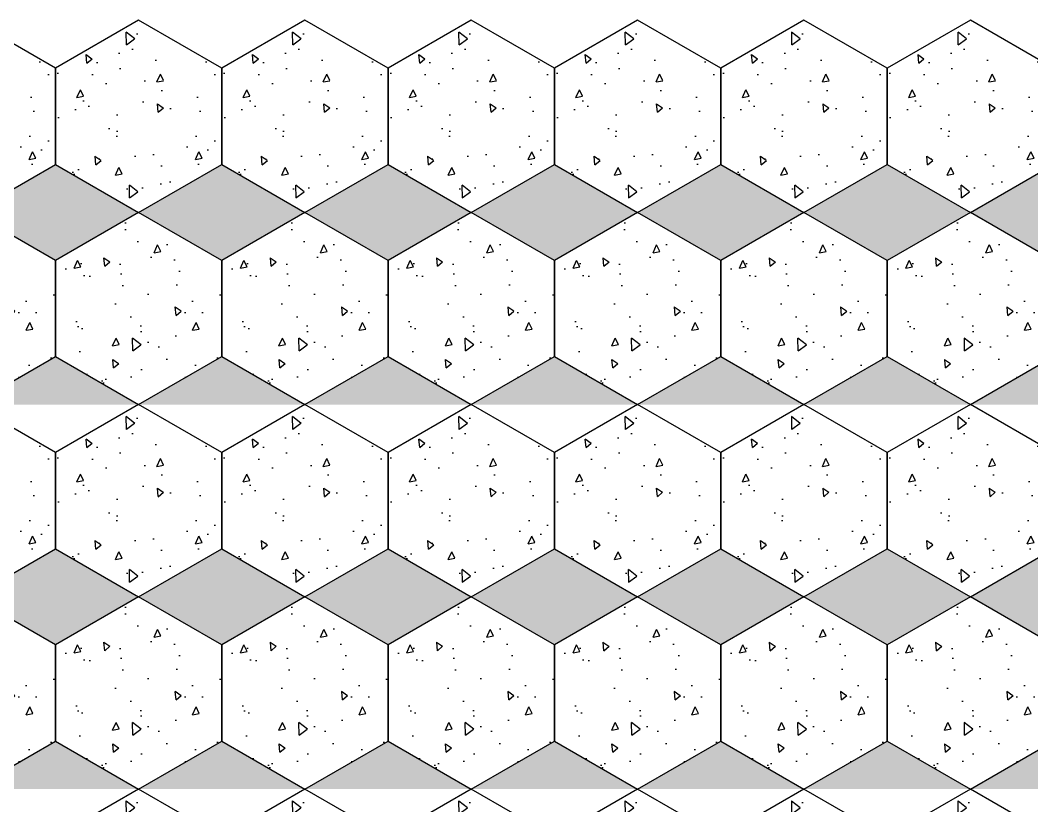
# Model space of a CAD drawing. Header units: millimetres. Extents: x 86441 to 190201, y 16532 to 98188.
# Drawn here: x 154989 to 156124, y 92223 to 93103 of the extents above; entities that cross this region are included whole.
import ezdxf

# ---------------------------------------------------------------- set-up
doc = ezdxf.new("R2010")
doc.units = ezdxf.units.MM
doc.header["$LTSCALE"] = 0.1
doc.layers.add('COLUMN', color=1, linetype='Continuous', lineweight=0)

msp = doc.modelspace()

# ---------------------------------------------------------------- hatches: boundary and pattern name
at = {"true_color": 0xa19859, "transparency": 33554687}
h = msp.add_hatch(dxfattribs=at)
h.set_pattern_fill('AR-CONC', color=55, scale=0.5, angle=45)
h.set_pattern_definition([(95, (66557.94, 73824.57), (70.047325, 58.77669), [9.525, -104.775]), (40, (66557.94, 73824.57), (-80.00923, 55.08836), [7.62, -83.82029]), (145.45144, (66563.77, 73829.47), (-9.9619, 113.86505), [8.095, -89.04512]), (91.1842, (66539.98, 73842.53), (110.70512, 80.9767), [14.2875, -157.1625]), (141.63556, (66549.2, 73849.28), (-3.5433, 171.41338), [12.14251, -133.5678]), (36.18415, (66539.98, 73842.53), (-3.5433, 171.41338), [11.42998, -125.72987]), (66, (66553.45, 73847.024), (89.75999, 17.447575), [9.525, -104.775]), (11, (66553.45, 73847.02), (-43.26996, 86.9706), [7.62, -83.82]), (116.45145, (66560.93, 73848.48), (46.49003, 104.41817), [8.095, -89.04497]), (82.5, (66557.937, 73824.574), (-28.802735, 30.986707), [0, -82.804, 0, -85.09, 0, -84.1375]), (52.5, (66557.937, 73824.574), (-11.794864, 59.0435), [0, -48.514, 0, -80.899, 0, -32.0675]), (12.5, (66537.91, 73804.548), (49.963932, 45.913098), [0, -31.75, 0, -99.06, 0, -131.445]), (2.5, (66528.93, 73795.57), (43.381952, 61.361196), [0, -41.275, 0, -65.786, 0, -93.345])])
h.paths.add_polyline_path([(154842.1, 92726), (154935.4, 92672.1), (155028.7, 92726), (155028.7, 92833.7), (154935.4, 92887.6), (154842.1, 92833.7)])
h.paths.add_polyline_path([(154935.4, 92887.6), (155028.7, 92941.4), (155028.7, 93049.1), (154935.4, 93103), (154842.1, 93049.1), (154842.1, 92941.4)])
h = msp.add_hatch(dxfattribs=at)
h.set_pattern_fill('AR-CONC', color=55, scale=0.5, angle=45)
h.set_pattern_definition([(95, (66744.505, 73824.57), (70.047325, 58.77669), [9.525, -104.775]), (40, (66744.5, 73824.57), (-80.00923, 55.08836), [7.62, -83.82029]), (145.45144, (66750.34, 73829.47), (-9.9619, 113.86505), [8.095, -89.04512]), (91.1842, (66726.54, 73842.53), (110.70512, 80.9767), [14.2875, -157.1625]), (141.63556, (66735.77, 73849.28), (-3.5433, 171.41338), [12.14251, -133.5678]), (36.18415, (66726.54, 73842.53), (-3.5433, 171.41338), [11.42998, -125.72987]), (66, (66740.014, 73847.024), (89.75999, 17.447575), [9.525, -104.775]), (11, (66740.01, 73847.02), (-43.26996, 86.9706), [7.62, -83.82]), (116.45145, (66747.494, 73848.48), (46.49003, 104.41817), [8.095, -89.04497]), (82.5, (66744.505, 73824.574), (-28.802735, 30.986707), [0, -82.804, 0, -85.09, 0, -84.1375]), (52.5, (66744.505, 73824.574), (-11.794864, 59.0435), [0, -48.514, 0, -80.899, 0, -32.0675]), (12.5, (66724.48, 73804.548), (49.963932, 45.913098), [0, -31.75, 0, -99.06, 0, -131.445]), (2.5, (66715.5, 73795.57), (43.381952, 61.361196), [0, -41.275, 0, -65.786, 0, -93.345])])
h.paths.add_polyline_path([(155028.7, 92726), (155122, 92672.1), (155215.2, 92726), (155215.2, 92833.7), (155122, 92887.6), (155028.7, 92833.7)])
h.paths.add_polyline_path([(155028.7, 92941.4), (155122, 92887.6), (155215.2, 92941.4), (155215.2, 93049.1), (155122, 93103), (155028.7, 93049.1)])
h = msp.add_hatch(dxfattribs=at)
h.set_pattern_fill('AR-CONC', color=55, scale=0.5, angle=45)
h.set_pattern_definition([(95, (66931.07, 73824.57), (70.047325, 58.77669), [9.525, -104.775]), (40, (66931.07, 73824.57), (-80.00923, 55.08836), [7.62, -83.82029]), (145.45144, (66936.91, 73829.47), (-9.9619, 113.86505), [8.095, -89.04512]), (91.1842, (66913.11, 73842.53), (110.70512, 80.9767), [14.2875, -157.1625]), (141.63556, (66922.34, 73849.28), (-3.5433, 171.41338), [12.14251, -133.5678]), (36.18415, (66913.11, 73842.53), (-3.5433, 171.41338), [11.42998, -125.72987]), (66, (66926.58, 73847.024), (89.75999, 17.447575), [9.525, -104.775]), (11, (66926.58, 73847.02), (-43.26996, 86.9706), [7.62, -83.82]), (116.45145, (66934.06, 73848.48), (46.49003, 104.41817), [8.095, -89.04497]), (82.5, (66931.072, 73824.574), (-28.802735, 30.986707), [0, -82.804, 0, -85.09, 0, -84.1375]), (52.5, (66931.07, 73824.574), (-11.794864, 59.0435), [0, -48.514, 0, -80.899, 0, -32.0675]), (12.5, (66911.046, 73804.548), (49.963932, 45.913098), [0, -31.75, 0, -99.06, 0, -131.445]), (2.5, (66902.066, 73795.57), (43.381952, 61.361196), [0, -41.275, 0, -65.786, 0, -93.345])])
h.paths.add_polyline_path([(155215.2, 92726), (155308.5, 92672.1), (155401.8, 92726), (155401.8, 92833.7), (155308.5, 92887.6), (155215.2, 92833.7)])
h.paths.add_polyline_path([(155308.5, 92887.6), (155401.8, 92941.4), (155401.8, 93049.1), (155308.5, 93103), (155215.2, 93049.1), (155215.2, 92941.4)])
h = msp.add_hatch(dxfattribs=at)
h.set_pattern_fill('AR-CONC', color=55, scale=0.5, angle=45)
h.set_pattern_definition([(95, (67117.64, 73824.57), (70.047325, 58.77669), [9.525, -104.775]), (40, (67117.64, 73824.57), (-80.00923, 55.08836), [7.62, -83.82029]), (145.45144, (67123.48, 73829.47), (-9.9619, 113.86505), [8.095, -89.04512]), (91.1842, (67099.68, 73842.53), (110.70512, 80.9767), [14.2875, -157.1625]), (141.63556, (67108.9, 73849.28), (-3.5433, 171.41338), [12.14251, -133.5678]), (36.18415, (67099.68, 73842.53), (-3.5433, 171.41338), [11.42998, -125.72987]), (66, (67113.15, 73847.024), (89.75999, 17.447575), [9.525, -104.775]), (11, (67113.15, 73847.02), (-43.26996, 86.9706), [7.62, -83.82]), (116.45145, (67120.63, 73848.48), (46.49003, 104.41817), [8.095, -89.04497]), (82.5, (67117.64, 73824.574), (-28.802735, 30.986707), [0, -82.804, 0, -85.09, 0, -84.1375]), (52.5, (67117.64, 73824.574), (-11.794864, 59.0435), [0, -48.514, 0, -80.899, 0, -32.0675]), (12.5, (67097.614, 73804.548), (49.963932, 45.913098), [0, -31.75, 0, -99.06, 0, -131.445]), (2.5, (67088.633, 73795.57), (43.381952, 61.361196), [0, -41.275, 0, -65.786, 0, -93.345])])
h.paths.add_polyline_path([(155401.8, 92726), (155495.1, 92672.1), (155588.4, 92726), (155588.4, 92833.7), (155495.1, 92887.6), (155401.8, 92833.7)])
h.paths.add_polyline_path([(155401.8, 92941.4), (155495.1, 92887.6), (155588.4, 92941.4), (155588.4, 93049.1), (155495.1, 93103), (155401.8, 93049.1)])
h = msp.add_hatch(dxfattribs=at)
h.set_pattern_fill('AR-CONC', color=55, scale=0.5, angle=45)
h.set_pattern_definition([(95, (67304.21, 73824.57), (70.047325, 58.77669), [9.525, -104.775]), (40, (67304.21, 73824.57), (-80.00923, 55.08836), [7.62, -83.82029]), (145.45144, (67310.044, 73829.47), (-9.9619, 113.86505), [8.095, -89.04512]), (91.1842, (67286.25, 73842.53), (110.70512, 80.9767), [14.2875, -157.1625]), (141.63556, (67295.47, 73849.28), (-3.5433, 171.41338), [12.14251, -133.5678]), (36.18415, (67286.25, 73842.53), (-3.5433, 171.41338), [11.42998, -125.72987]), (66, (67299.72, 73847.024), (89.75999, 17.447575), [9.525, -104.775]), (11, (67299.72, 73847.02), (-43.26996, 86.9706), [7.62, -83.82]), (116.45145, (67307.2, 73848.48), (46.49003, 104.41817), [8.095, -89.04497]), (82.5, (67304.207, 73824.574), (-28.802735, 30.986707), [0, -82.804, 0, -85.09, 0, -84.1375]), (52.5, (67304.207, 73824.574), (-11.794864, 59.0435), [0, -48.514, 0, -80.899, 0, -32.0675]), (12.5, (67284.18, 73804.548), (49.963932, 45.913098), [0, -31.75, 0, -99.06, 0, -131.445]), (2.5, (67275.2, 73795.57), (43.381952, 61.361196), [0, -41.275, 0, -65.786, 0, -93.345])])
h.paths.add_polyline_path([(155588.4, 92726), (155681.7, 92672.1), (155774.9, 92726), (155774.9, 92833.7), (155681.7, 92887.6), (155588.4, 92833.7)])
h.paths.add_polyline_path([(155681.7, 92887.6), (155774.9, 92941.4), (155774.9, 93049.1), (155681.7, 93103), (155588.4, 93049.1), (155588.4, 92941.4)])
h = msp.add_hatch(dxfattribs=at)
h.set_pattern_fill('AR-CONC', color=55, scale=0.5, angle=45)
h.set_pattern_definition([(95, (67490.775, 73824.57), (70.047325, 58.77669), [9.525, -104.775]), (40, (67490.775, 73824.57), (-80.00923, 55.08836), [7.62, -83.82029]), (145.45144, (67496.61, 73829.47), (-9.9619, 113.86505), [8.095, -89.04512]), (91.1842, (67472.81, 73842.53), (110.70512, 80.9767), [14.2875, -157.1625]), (141.63556, (67482.04, 73849.28), (-3.5433, 171.41338), [12.14251, -133.5678]), (36.18415, (67472.81, 73842.53), (-3.5433, 171.41338), [11.42998, -125.72987]), (66, (67486.285, 73847.024), (89.75999, 17.447575), [9.525, -104.775]), (11, (67486.28, 73847.02), (-43.26996, 86.9706), [7.62, -83.82]), (116.45145, (67493.765, 73848.48), (46.49003, 104.41817), [8.095, -89.04497]), (82.5, (67490.775, 73824.574), (-28.802735, 30.986707), [0, -82.804, 0, -85.09, 0, -84.1375]), (52.5, (67490.775, 73824.574), (-11.794864, 59.0435), [0, -48.514, 0, -80.899, 0, -32.0675]), (12.5, (67470.75, 73804.548), (49.963932, 45.913098), [0, -31.75, 0, -99.06, 0, -131.445]), (2.5, (67461.77, 73795.57), (43.381952, 61.361196), [0, -41.275, 0, -65.786, 0, -93.345])])
h.paths.add_polyline_path([(155774.9, 92726), (155868.2, 92672.1), (155961.5, 92726), (155961.5, 92833.7), (155868.2, 92887.6), (155774.9, 92833.7)])
h.paths.add_polyline_path([(155774.9, 92941.4), (155868.2, 92887.6), (155961.5, 92941.4), (155961.5, 93049.1), (155868.2, 93103), (155774.9, 93049.1)])
h = msp.add_hatch(dxfattribs=at)
h.set_pattern_fill('AR-CONC', color=55, scale=0.5, angle=45)
h.set_pattern_definition([(95, (67677.34, 73824.57), (70.047325, 58.77669), [9.525, -104.775]), (40, (67677.34, 73824.57), (-80.00923, 55.08836), [7.62, -83.82029]), (145.45144, (67683.18, 73829.47), (-9.9619, 113.86505), [8.095, -89.04512]), (91.1842, (67659.38, 73842.53), (110.70512, 80.9767), [14.2875, -157.1625]), (141.63556, (67668.61, 73849.28), (-3.5433, 171.41338), [12.14251, -133.5678]), (36.18415, (67659.38, 73842.53), (-3.5433, 171.41338), [11.42998, -125.72987]), (66, (67672.85, 73847.024), (89.75999, 17.447575), [9.525, -104.775]), (11, (67672.85, 73847.02), (-43.26996, 86.9706), [7.62, -83.82]), (116.45145, (67680.33, 73848.48), (46.49003, 104.41817), [8.095, -89.04497]), (82.5, (67677.342, 73824.574), (-28.802735, 30.986707), [0, -82.804, 0, -85.09, 0, -84.1375]), (52.5, (67677.342, 73824.574), (-11.794864, 59.0435), [0, -48.514, 0, -80.899, 0, -32.0675]), (12.5, (67657.316, 73804.548), (49.963932, 45.913098), [0, -31.75, 0, -99.06, 0, -131.445]), (2.5, (67648.336, 73795.57), (43.381952, 61.361196), [0, -41.275, 0, -65.786, 0, -93.345])])
h.paths.add_polyline_path([(155961.5, 92726), (156054.8, 92672.1), (156148.1, 92726), (156148.1, 92833.7), (156054.8, 92887.6), (155961.5, 92833.7)])
h.paths.add_polyline_path([(156054.8, 92887.6), (156148.1, 92941.4), (156148.1, 93049.1), (156054.8, 93103), (155961.5, 93049.1), (155961.5, 92941.4)])
at = {"true_color": 0xffffff, "transparency": 33554687}
h = msp.add_hatch(color=7, dxfattribs=at)
h.dxf.hatch_style = 1
h.set_gradient(color1=(114, 89, 52), color2=(161, 152, 89))
h.paths.add_polyline_path([(155122, 92887.6), (155028.7, 92941.4), (154935.4, 92887.6), (155028.7, 92833.7)])
h.paths.add_polyline_path([(155028.7, 92726), (154935.4, 92672.1), (155122, 92672.1)])
h = msp.add_hatch(color=7, dxfattribs=at)
h.dxf.hatch_style = 1
h.set_gradient(color1=(114, 89, 52), color2=(161, 152, 89))
h.paths.add_polyline_path([(155215.2, 92941.4), (155122, 92887.6), (155215.2, 92833.7), (155308.5, 92887.6)])
h.paths.add_polyline_path([(155215.2, 92726), (155122, 92672.1), (155308.5, 92672.1)])
h = msp.add_hatch(color=7, dxfattribs=at)
h.dxf.hatch_style = 1
h.set_gradient(color1=(114, 89, 52), color2=(161, 152, 89))
h.paths.add_polyline_path([(155495.1, 92887.6), (155401.8, 92941.4), (155308.5, 92887.6), (155401.8, 92833.7)])
h.paths.add_polyline_path([(155401.8, 92726), (155308.5, 92672.1), (155495.1, 92672.1)])
h = msp.add_hatch(color=7, dxfattribs=at)
h.dxf.hatch_style = 1
h.set_gradient(color1=(114, 89, 52), color2=(161, 152, 89))
h.paths.add_polyline_path([(155588.4, 92941.4), (155495.1, 92887.6), (155588.4, 92833.7), (155681.7, 92887.6)])
h.paths.add_polyline_path([(155588.4, 92726), (155495.1, 92672.1), (155681.7, 92672.1)])
h = msp.add_hatch(color=7, dxfattribs=at)
h.dxf.hatch_style = 1
h.set_gradient(color1=(114, 89, 52), color2=(161, 152, 89))
h.paths.add_polyline_path([(155868.2, 92887.6), (155774.9, 92941.4), (155681.7, 92887.6), (155774.9, 92833.7)])
h.paths.add_polyline_path([(155774.9, 92726), (155681.7, 92672.1), (155868.2, 92672.1)])
h = msp.add_hatch(color=7, dxfattribs=at)
h.dxf.hatch_style = 1
h.set_gradient(color1=(114, 89, 52), color2=(161, 152, 89))
h.paths.add_polyline_path([(155961.5, 92941.4), (155868.2, 92887.6), (155961.5, 92833.7), (156054.8, 92887.6)])
h.paths.add_polyline_path([(155961.5, 92726), (155868.2, 92672.1), (156054.8, 92672.1)])
h = msp.add_hatch(color=7, dxfattribs=at)
h.dxf.hatch_style = 1
h.set_gradient(color1=(114, 89, 52), color2=(161, 152, 89))
h.paths.add_polyline_path([(156241.4, 92887.6), (156148.1, 92941.4), (156054.8, 92887.6), (156148.1, 92833.7)])
h.paths.add_polyline_path([(156148.1, 92726), (156054.8, 92672.1), (156241.4, 92672.1)])
at = {"true_color": 0xa19859, "transparency": 33554687}
h = msp.add_hatch(dxfattribs=at)
h.set_pattern_fill('AR-CONC', color=55, scale=0.5, angle=45)
h.set_pattern_definition([(95, (66557.94, 73393.714), (70.047325, 58.77669), [9.525, -104.775]), (40, (66557.94, 73393.71), (-80.00923, 55.08836), [7.62, -83.82029]), (145.45144, (66563.77, 73398.61), (-9.9619, 113.86505), [8.095, -89.04512]), (91.1842, (66539.98, 73411.67), (110.70512, 80.9767), [14.2875, -157.1625]), (141.63556, (66549.2, 73418.42), (-3.5433, 171.41338), [12.14251, -133.5678]), (36.18415, (66539.98, 73411.67), (-3.5433, 171.41338), [11.42998, -125.72987]), (66, (66553.45, 73416.165), (89.75999, 17.447575), [9.525, -104.775]), (11, (66553.45, 73416.165), (-43.26996, 86.9706), [7.62, -83.82]), (116.45145, (66560.93, 73417.62), (46.49003, 104.41817), [8.095, -89.04497]), (82.5, (66557.937, 73393.714), (-28.802735, 30.986707), [0, -82.804, 0, -85.09, 0, -84.1375]), (52.5, (66557.937, 73393.714), (-11.794864, 59.0435), [0, -48.514, 0, -80.899, 0, -32.0675]), (12.5, (66537.91, 73373.69), (49.963932, 45.913098), [0, -31.75, 0, -99.06, 0, -131.445]), (2.5, (66528.93, 73364.71), (43.381952, 61.361196), [0, -41.275, 0, -65.786, 0, -93.345])])
h.paths.add_polyline_path([(154842.1, 92295.1), (154935.4, 92241.3), (155028.7, 92295.1), (155028.7, 92402.8), (154935.4, 92456.7), (154842.1, 92402.8)])
h.paths.add_polyline_path([(154842.1, 92510.6), (154935.4, 92456.7), (155028.7, 92510.6), (155028.7, 92618.3), (154935.4, 92672.1), (154842.1, 92618.3)])
h = msp.add_hatch(dxfattribs=at)
h.set_pattern_fill('AR-CONC', color=55, scale=0.5, angle=45)
h.set_pattern_definition([(95, (66744.505, 73393.714), (70.047325, 58.77669), [9.525, -104.775]), (40, (66744.5, 73393.71), (-80.00923, 55.08836), [7.62, -83.82029]), (145.45144, (66750.34, 73398.61), (-9.9619, 113.86505), [8.095, -89.04512]), (91.1842, (66726.54, 73411.67), (110.70512, 80.9767), [14.2875, -157.1625]), (141.63556, (66735.77, 73418.42), (-3.5433, 171.41338), [12.14251, -133.5678]), (36.18415, (66726.54, 73411.67), (-3.5433, 171.41338), [11.42998, -125.72987]), (66, (66740.014, 73416.165), (89.75999, 17.447575), [9.525, -104.775]), (11, (66740.01, 73416.165), (-43.26996, 86.9706), [7.62, -83.82]), (116.45145, (66747.494, 73417.62), (46.49003, 104.41817), [8.095, -89.04497]), (82.5, (66744.505, 73393.714), (-28.802735, 30.986707), [0, -82.804, 0, -85.09, 0, -84.1375]), (52.5, (66744.505, 73393.714), (-11.794864, 59.0435), [0, -48.514, 0, -80.899, 0, -32.0675]), (12.5, (66724.48, 73373.69), (49.963932, 45.913098), [0, -31.75, 0, -99.06, 0, -131.445]), (2.5, (66715.5, 73364.71), (43.381952, 61.361196), [0, -41.275, 0, -65.786, 0, -93.345])])
h.paths.add_polyline_path([(155028.7, 92295.1), (155122, 92241.3), (155215.2, 92295.1), (155215.2, 92402.8), (155122, 92456.7), (155028.7, 92402.8)])
h.paths.add_polyline_path([(155028.7, 92510.6), (155122, 92456.7), (155215.2, 92510.6), (155215.2, 92618.3), (155122, 92672.1), (155028.7, 92618.3)])
h = msp.add_hatch(dxfattribs=at)
h.set_pattern_fill('AR-CONC', color=55, scale=0.5, angle=45)
h.set_pattern_definition([(95, (66931.07, 73393.714), (70.047325, 58.77669), [9.525, -104.775]), (40, (66931.07, 73393.71), (-80.00923, 55.08836), [7.62, -83.82029]), (145.45144, (66936.91, 73398.61), (-9.9619, 113.86505), [8.095, -89.04512]), (91.1842, (66913.11, 73411.67), (110.70512, 80.9767), [14.2875, -157.1625]), (141.63556, (66922.34, 73418.42), (-3.5433, 171.41338), [12.14251, -133.5678]), (36.18415, (66913.11, 73411.67), (-3.5433, 171.41338), [11.42998, -125.72987]), (66, (66926.58, 73416.165), (89.75999, 17.447575), [9.525, -104.775]), (11, (66926.58, 73416.165), (-43.26996, 86.9706), [7.62, -83.82]), (116.45145, (66934.06, 73417.62), (46.49003, 104.41817), [8.095, -89.04497]), (82.5, (66931.072, 73393.714), (-28.802735, 30.986707), [0, -82.804, 0, -85.09, 0, -84.1375]), (52.5, (66931.07, 73393.714), (-11.794864, 59.0435), [0, -48.514, 0, -80.899, 0, -32.0675]), (12.5, (66911.046, 73373.69), (49.963932, 45.913098), [0, -31.75, 0, -99.06, 0, -131.445]), (2.5, (66902.066, 73364.71), (43.381952, 61.361196), [0, -41.275, 0, -65.786, 0, -93.345])])
h.paths.add_polyline_path([(155215.2, 92295.1), (155308.5, 92241.3), (155401.8, 92295.1), (155401.8, 92402.8), (155308.5, 92456.7), (155215.2, 92402.8)])
h.paths.add_polyline_path([(155215.2, 92510.6), (155308.5, 92456.7), (155401.8, 92510.6), (155401.8, 92618.3), (155308.5, 92672.1), (155215.2, 92618.3)])
h = msp.add_hatch(dxfattribs=at)
h.set_pattern_fill('AR-CONC', color=55, scale=0.5, angle=45)
h.set_pattern_definition([(95, (67117.64, 73393.714), (70.047325, 58.77669), [9.525, -104.775]), (40, (67117.64, 73393.71), (-80.00923, 55.08836), [7.62, -83.82029]), (145.45144, (67123.48, 73398.61), (-9.9619, 113.86505), [8.095, -89.04512]), (91.1842, (67099.68, 73411.67), (110.70512, 80.9767), [14.2875, -157.1625]), (141.63556, (67108.9, 73418.42), (-3.5433, 171.41338), [12.14251, -133.5678]), (36.18415, (67099.68, 73411.67), (-3.5433, 171.41338), [11.42998, -125.72987]), (66, (67113.15, 73416.165), (89.75999, 17.447575), [9.525, -104.775]), (11, (67113.15, 73416.165), (-43.26996, 86.9706), [7.62, -83.82]), (116.45145, (67120.63, 73417.62), (46.49003, 104.41817), [8.095, -89.04497]), (82.5, (67117.64, 73393.714), (-28.802735, 30.986707), [0, -82.804, 0, -85.09, 0, -84.1375]), (52.5, (67117.64, 73393.714), (-11.794864, 59.0435), [0, -48.514, 0, -80.899, 0, -32.0675]), (12.5, (67097.614, 73373.69), (49.963932, 45.913098), [0, -31.75, 0, -99.06, 0, -131.445]), (2.5, (67088.633, 73364.71), (43.381952, 61.361196), [0, -41.275, 0, -65.786, 0, -93.345])])
h.paths.add_polyline_path([(155401.8, 92295.1), (155495.1, 92241.3), (155588.4, 92295.1), (155588.4, 92402.8), (155495.1, 92456.7), (155401.8, 92402.8)])
h.paths.add_polyline_path([(155401.8, 92510.6), (155495.1, 92456.7), (155588.4, 92510.6), (155588.4, 92618.3), (155495.1, 92672.1), (155401.8, 92618.3)])
h = msp.add_hatch(dxfattribs=at)
h.set_pattern_fill('AR-CONC', color=55, scale=0.5, angle=45)
h.set_pattern_definition([(95, (67304.21, 73393.714), (70.047325, 58.77669), [9.525, -104.775]), (40, (67304.21, 73393.71), (-80.00923, 55.08836), [7.62, -83.82029]), (145.45144, (67310.044, 73398.61), (-9.9619, 113.86505), [8.095, -89.04512]), (91.1842, (67286.25, 73411.67), (110.70512, 80.9767), [14.2875, -157.1625]), (141.63556, (67295.47, 73418.42), (-3.5433, 171.41338), [12.14251, -133.5678]), (36.18415, (67286.25, 73411.67), (-3.5433, 171.41338), [11.42998, -125.72987]), (66, (67299.72, 73416.165), (89.75999, 17.447575), [9.525, -104.775]), (11, (67299.72, 73416.165), (-43.26996, 86.9706), [7.62, -83.82]), (116.45145, (67307.2, 73417.62), (46.49003, 104.41817), [8.095, -89.04497]), (82.5, (67304.207, 73393.714), (-28.802735, 30.986707), [0, -82.804, 0, -85.09, 0, -84.1375]), (52.5, (67304.207, 73393.714), (-11.794864, 59.0435), [0, -48.514, 0, -80.899, 0, -32.0675]), (12.5, (67284.18, 73373.69), (49.963932, 45.913098), [0, -31.75, 0, -99.06, 0, -131.445]), (2.5, (67275.2, 73364.71), (43.381952, 61.361196), [0, -41.275, 0, -65.786, 0, -93.345])])
h.paths.add_polyline_path([(155588.4, 92295.1), (155681.7, 92241.3), (155774.9, 92295.1), (155774.9, 92402.8), (155681.7, 92456.7), (155588.4, 92402.8)])
h.paths.add_polyline_path([(155588.4, 92510.6), (155681.7, 92456.7), (155774.9, 92510.6), (155774.9, 92618.3), (155681.7, 92672.1), (155588.4, 92618.3)])
h = msp.add_hatch(dxfattribs=at)
h.set_pattern_fill('AR-CONC', color=55, scale=0.5, angle=45)
h.set_pattern_definition([(95, (67490.775, 73393.714), (70.047325, 58.77669), [9.525, -104.775]), (40, (67490.775, 73393.71), (-80.00923, 55.08836), [7.62, -83.82029]), (145.45144, (67496.61, 73398.61), (-9.9619, 113.86505), [8.095, -89.04512]), (91.1842, (67472.81, 73411.67), (110.70512, 80.9767), [14.2875, -157.1625]), (141.63556, (67482.04, 73418.42), (-3.5433, 171.41338), [12.14251, -133.5678]), (36.18415, (67472.81, 73411.67), (-3.5433, 171.41338), [11.42998, -125.72987]), (66, (67486.285, 73416.165), (89.75999, 17.447575), [9.525, -104.775]), (11, (67486.28, 73416.165), (-43.26996, 86.9706), [7.62, -83.82]), (116.45145, (67493.765, 73417.62), (46.49003, 104.41817), [8.095, -89.04497]), (82.5, (67490.775, 73393.714), (-28.802735, 30.986707), [0, -82.804, 0, -85.09, 0, -84.1375]), (52.5, (67490.775, 73393.714), (-11.794864, 59.0435), [0, -48.514, 0, -80.899, 0, -32.0675]), (12.5, (67470.75, 73373.69), (49.963932, 45.913098), [0, -31.75, 0, -99.06, 0, -131.445]), (2.5, (67461.77, 73364.71), (43.381952, 61.361196), [0, -41.275, 0, -65.786, 0, -93.345])])
h.paths.add_polyline_path([(155774.9, 92295.1), (155868.2, 92241.3), (155961.5, 92295.1), (155961.5, 92402.8), (155868.2, 92456.7), (155774.9, 92402.8)])
h.paths.add_polyline_path([(155774.9, 92510.6), (155868.2, 92456.7), (155961.5, 92510.6), (155961.5, 92618.3), (155868.2, 92672.1), (155774.9, 92618.3)])
h = msp.add_hatch(dxfattribs=at)
h.set_pattern_fill('AR-CONC', color=55, scale=0.5, angle=45)
h.set_pattern_definition([(95, (67677.34, 73393.714), (70.047325, 58.77669), [9.525, -104.775]), (40, (67677.34, 73393.71), (-80.00923, 55.08836), [7.62, -83.82029]), (145.45144, (67683.18, 73398.61), (-9.9619, 113.86505), [8.095, -89.04512]), (91.1842, (67659.38, 73411.67), (110.70512, 80.9767), [14.2875, -157.1625]), (141.63556, (67668.61, 73418.42), (-3.5433, 171.41338), [12.14251, -133.5678]), (36.18415, (67659.38, 73411.67), (-3.5433, 171.41338), [11.42998, -125.72987]), (66, (67672.85, 73416.165), (89.75999, 17.447575), [9.525, -104.775]), (11, (67672.85, 73416.165), (-43.26996, 86.9706), [7.62, -83.82]), (116.45145, (67680.33, 73417.62), (46.49003, 104.41817), [8.095, -89.04497]), (82.5, (67677.342, 73393.714), (-28.802735, 30.986707), [0, -82.804, 0, -85.09, 0, -84.1375]), (52.5, (67677.342, 73393.714), (-11.794864, 59.0435), [0, -48.514, 0, -80.899, 0, -32.0675]), (12.5, (67657.316, 73373.69), (49.963932, 45.913098), [0, -31.75, 0, -99.06, 0, -131.445]), (2.5, (67648.336, 73364.71), (43.381952, 61.361196), [0, -41.275, 0, -65.786, 0, -93.345])])
h.paths.add_polyline_path([(155961.5, 92295.1), (156054.8, 92241.3), (156148.1, 92295.1), (156148.1, 92402.8), (156054.8, 92456.7), (155961.5, 92402.8)])
h.paths.add_polyline_path([(155961.5, 92510.6), (156054.8, 92456.7), (156148.1, 92510.6), (156148.1, 92618.3), (156054.8, 92672.1), (155961.5, 92618.3)])
at = {"true_color": 0xffffff, "transparency": 33554687}
h = msp.add_hatch(color=7, dxfattribs=at)
h.dxf.hatch_style = 1
h.set_gradient(color1=(114, 89, 52), color2=(161, 152, 89))
h.paths.add_polyline_path([(155122, 92456.7), (155028.7, 92510.6), (154935.4, 92456.7), (155028.7, 92402.8)])
h.paths.add_polyline_path([(155028.7, 92295.1), (154935.4, 92241.3), (155122, 92241.3)])
h = msp.add_hatch(color=7, dxfattribs=at)
h.dxf.hatch_style = 1
h.set_gradient(color1=(114, 89, 52), color2=(161, 152, 89))
h.paths.add_polyline_path([(155215.2, 92510.6), (155122, 92456.7), (155215.2, 92402.8), (155308.5, 92456.7)])
h.paths.add_polyline_path([(155215.2, 92295.1), (155122, 92241.3), (155308.5, 92241.3)])
h = msp.add_hatch(color=7, dxfattribs=at)
h.dxf.hatch_style = 1
h.set_gradient(color1=(114, 89, 52), color2=(161, 152, 89))
h.paths.add_polyline_path([(155495.1, 92456.7), (155401.8, 92510.6), (155308.5, 92456.7), (155401.8, 92402.8)])
h.paths.add_polyline_path([(155401.8, 92295.1), (155308.5, 92241.3), (155495.1, 92241.3)])
h = msp.add_hatch(color=7, dxfattribs=at)
h.dxf.hatch_style = 1
h.set_gradient(color1=(114, 89, 52), color2=(161, 152, 89))
h.paths.add_polyline_path([(155588.4, 92510.6), (155495.1, 92456.7), (155588.4, 92402.8), (155681.7, 92456.7)])
h.paths.add_polyline_path([(155588.4, 92295.1), (155495.1, 92241.3), (155681.7, 92241.3)])
h = msp.add_hatch(color=7, dxfattribs=at)
h.dxf.hatch_style = 1
h.set_gradient(color1=(114, 89, 52), color2=(161, 152, 89))
h.paths.add_polyline_path([(155868.2, 92456.7), (155774.9, 92510.6), (155681.7, 92456.7), (155774.9, 92402.8)])
h.paths.add_polyline_path([(155774.9, 92295.1), (155681.7, 92241.3), (155868.2, 92241.3)])
h = msp.add_hatch(color=7, dxfattribs=at)
h.dxf.hatch_style = 1
h.set_gradient(color1=(114, 89, 52), color2=(161, 152, 89))
h.paths.add_polyline_path([(155961.5, 92510.6), (155868.2, 92456.7), (155961.5, 92402.8), (156054.8, 92456.7)])
h.paths.add_polyline_path([(155961.5, 92295.1), (155868.2, 92241.3), (156054.8, 92241.3)])
h = msp.add_hatch(color=7, dxfattribs=at)
h.dxf.hatch_style = 1
h.set_gradient(color1=(114, 89, 52), color2=(161, 152, 89))
h.paths.add_polyline_path([(156241.4, 92456.7), (156148.1, 92510.6), (156054.8, 92456.7), (156148.1, 92402.8)])
h.paths.add_polyline_path([(156148.1, 92295.1), (156054.8, 92241.3), (156241.4, 92241.3)])
at = {"true_color": 0xa19859, "transparency": 33554687}
h = msp.add_hatch(dxfattribs=at)
h.set_pattern_fill('AR-CONC', color=55, scale=0.5, angle=45)
h.set_pattern_definition([(95, (66744.505, 72962.855), (70.047325, 58.77669), [9.525, -104.775]), (40, (66744.5, 72962.855), (-80.00923, 55.08836), [7.62, -83.82029]), (145.45144, (66750.34, 72967.75), (-9.9619, 113.86505), [8.095, -89.04512]), (91.1842, (66726.54, 72980.82), (110.70512, 80.9767), [14.2875, -157.1625]), (141.63556, (66735.77, 72987.56), (-3.5433, 171.41338), [12.14251, -133.5678]), (36.18415, (66726.54, 72980.82), (-3.5433, 171.41338), [11.42998, -125.72987]), (66, (66740.014, 72985.306), (89.75999, 17.447575), [9.525, -104.775]), (11, (66740.01, 72985.31), (-43.26996, 86.9706), [7.62, -83.82]), (116.45145, (66747.494, 72986.76), (46.49003, 104.41817), [8.095, -89.04497]), (82.5, (66744.505, 72962.855), (-28.802735, 30.986707), [0, -82.804, 0, -85.09, 0, -84.1375]), (52.5, (66744.505, 72962.855), (-11.794864, 59.0435), [0, -48.514, 0, -80.899, 0, -32.0675]), (12.5, (66724.48, 72942.83), (49.963932, 45.913098), [0, -31.75, 0, -99.06, 0, -131.445]), (2.5, (66715.5, 72933.85), (43.381952, 61.361196), [0, -41.275, 0, -65.786, 0, -93.345])])
h.paths.add_polyline_path([(155028.7, 91864.3), (155122, 91810.4), (155215.2, 91864.3), (155215.2, 91972), (155122, 92025.8), (155028.7, 91972)])
h.paths.add_polyline_path([(155028.7, 92079.7), (155122, 92025.8), (155215.2, 92079.7), (155215.2, 92187.4), (155122, 92241.3), (155028.7, 92187.4)])
h = msp.add_hatch(dxfattribs=at)
h.set_pattern_fill('AR-CONC', color=55, scale=0.5, angle=45)
h.set_pattern_definition([(95, (66931.07, 72962.855), (70.047325, 58.77669), [9.525, -104.775]), (40, (66931.07, 72962.855), (-80.00923, 55.08836), [7.62, -83.82029]), (145.45144, (66936.91, 72967.75), (-9.9619, 113.86505), [8.095, -89.04512]), (91.1842, (66913.11, 72980.82), (110.70512, 80.9767), [14.2875, -157.1625]), (141.63556, (66922.34, 72987.56), (-3.5433, 171.41338), [12.14251, -133.5678]), (36.18415, (66913.11, 72980.82), (-3.5433, 171.41338), [11.42998, -125.72987]), (66, (66926.58, 72985.306), (89.75999, 17.447575), [9.525, -104.775]), (11, (66926.58, 72985.31), (-43.26996, 86.9706), [7.62, -83.82]), (116.45145, (66934.06, 72986.76), (46.49003, 104.41817), [8.095, -89.04497]), (82.5, (66931.072, 72962.855), (-28.802735, 30.986707), [0, -82.804, 0, -85.09, 0, -84.1375]), (52.5, (66931.07, 72962.855), (-11.794864, 59.0435), [0, -48.514, 0, -80.899, 0, -32.0675]), (12.5, (66911.046, 72942.83), (49.963932, 45.913098), [0, -31.75, 0, -99.06, 0, -131.445]), (2.5, (66902.066, 72933.85), (43.381952, 61.361196), [0, -41.275, 0, -65.786, 0, -93.345])])
h.paths.add_polyline_path([(155215.2, 91864.3), (155308.5, 91810.4), (155401.8, 91864.3), (155401.8, 91972), (155308.5, 92025.8), (155215.2, 91972)])
h.paths.add_polyline_path([(155215.2, 92079.7), (155308.5, 92025.8), (155401.8, 92079.7), (155401.8, 92187.4), (155308.5, 92241.3), (155215.2, 92187.4)])
h = msp.add_hatch(dxfattribs=at)
h.set_pattern_fill('AR-CONC', color=55, scale=0.5, angle=45)
h.set_pattern_definition([(95, (67117.64, 72962.855), (70.047325, 58.77669), [9.525, -104.775]), (40, (67117.64, 72962.855), (-80.00923, 55.08836), [7.62, -83.82029]), (145.45144, (67123.48, 72967.75), (-9.9619, 113.86505), [8.095, -89.04512]), (91.1842, (67099.68, 72980.82), (110.70512, 80.9767), [14.2875, -157.1625]), (141.63556, (67108.9, 72987.56), (-3.5433, 171.41338), [12.14251, -133.5678]), (36.18415, (67099.68, 72980.82), (-3.5433, 171.41338), [11.42998, -125.72987]), (66, (67113.15, 72985.306), (89.75999, 17.447575), [9.525, -104.775]), (11, (67113.15, 72985.31), (-43.26996, 86.9706), [7.62, -83.82]), (116.45145, (67120.63, 72986.76), (46.49003, 104.41817), [8.095, -89.04497]), (82.5, (67117.64, 72962.855), (-28.802735, 30.986707), [0, -82.804, 0, -85.09, 0, -84.1375]), (52.5, (67117.64, 72962.855), (-11.794864, 59.0435), [0, -48.514, 0, -80.899, 0, -32.0675]), (12.5, (67097.614, 72942.83), (49.963932, 45.913098), [0, -31.75, 0, -99.06, 0, -131.445]), (2.5, (67088.633, 72933.85), (43.381952, 61.361196), [0, -41.275, 0, -65.786, 0, -93.345])])
h.paths.add_polyline_path([(155401.8, 91864.3), (155495.1, 91810.4), (155588.4, 91864.3), (155588.4, 91972), (155495.1, 92025.8), (155401.8, 91972)])
h.paths.add_polyline_path([(155401.8, 92079.7), (155495.1, 92025.8), (155588.4, 92079.7), (155588.4, 92187.4), (155495.1, 92241.3), (155401.8, 92187.4)])
h = msp.add_hatch(dxfattribs=at)
h.set_pattern_fill('AR-CONC', color=55, scale=0.5, angle=45)
h.set_pattern_definition([(95, (67304.21, 72962.855), (70.047325, 58.77669), [9.525, -104.775]), (40, (67304.21, 72962.855), (-80.00923, 55.08836), [7.62, -83.82029]), (145.45144, (67310.044, 72967.75), (-9.9619, 113.86505), [8.095, -89.04512]), (91.1842, (67286.25, 72980.82), (110.70512, 80.9767), [14.2875, -157.1625]), (141.63556, (67295.47, 72987.56), (-3.5433, 171.41338), [12.14251, -133.5678]), (36.18415, (67286.25, 72980.82), (-3.5433, 171.41338), [11.42998, -125.72987]), (66, (67299.72, 72985.306), (89.75999, 17.447575), [9.525, -104.775]), (11, (67299.72, 72985.31), (-43.26996, 86.9706), [7.62, -83.82]), (116.45145, (67307.2, 72986.76), (46.49003, 104.41817), [8.095, -89.04497]), (82.5, (67304.207, 72962.855), (-28.802735, 30.986707), [0, -82.804, 0, -85.09, 0, -84.1375]), (52.5, (67304.207, 72962.855), (-11.794864, 59.0435), [0, -48.514, 0, -80.899, 0, -32.0675]), (12.5, (67284.18, 72942.83), (49.963932, 45.913098), [0, -31.75, 0, -99.06, 0, -131.445]), (2.5, (67275.2, 72933.85), (43.381952, 61.361196), [0, -41.275, 0, -65.786, 0, -93.345])])
h.paths.add_polyline_path([(155588.4, 91864.3), (155681.7, 91810.4), (155774.9, 91864.3), (155774.9, 91972), (155681.7, 92025.8), (155588.4, 91972)])
h.paths.add_polyline_path([(155588.4, 92079.7), (155681.7, 92025.8), (155774.9, 92079.7), (155774.9, 92187.4), (155681.7, 92241.3), (155588.4, 92187.4)])
h = msp.add_hatch(dxfattribs=at)
h.set_pattern_fill('AR-CONC', color=55, scale=0.5, angle=45)
h.set_pattern_definition([(95, (67490.775, 72962.855), (70.047325, 58.77669), [9.525, -104.775]), (40, (67490.775, 72962.855), (-80.00923, 55.08836), [7.62, -83.82029]), (145.45144, (67496.61, 72967.75), (-9.9619, 113.86505), [8.095, -89.04512]), (91.1842, (67472.81, 72980.82), (110.70512, 80.9767), [14.2875, -157.1625]), (141.63556, (67482.04, 72987.56), (-3.5433, 171.41338), [12.14251, -133.5678]), (36.18415, (67472.81, 72980.82), (-3.5433, 171.41338), [11.42998, -125.72987]), (66, (67486.285, 72985.306), (89.75999, 17.447575), [9.525, -104.775]), (11, (67486.28, 72985.31), (-43.26996, 86.9706), [7.62, -83.82]), (116.45145, (67493.765, 72986.76), (46.49003, 104.41817), [8.095, -89.04497]), (82.5, (67490.775, 72962.855), (-28.802735, 30.986707), [0, -82.804, 0, -85.09, 0, -84.1375]), (52.5, (67490.775, 72962.855), (-11.794864, 59.0435), [0, -48.514, 0, -80.899, 0, -32.0675]), (12.5, (67470.75, 72942.83), (49.963932, 45.913098), [0, -31.75, 0, -99.06, 0, -131.445]), (2.5, (67461.77, 72933.85), (43.381952, 61.361196), [0, -41.275, 0, -65.786, 0, -93.345])])
h.paths.add_polyline_path([(155774.9, 91864.3), (155868.2, 91810.4), (155961.5, 91864.3), (155961.5, 91972), (155868.2, 92025.8), (155774.9, 91972)])
h.paths.add_polyline_path([(155774.9, 92079.7), (155868.2, 92025.8), (155961.5, 92079.7), (155961.5, 92187.4), (155868.2, 92241.3), (155774.9, 92187.4)])
h = msp.add_hatch(dxfattribs=at)
h.set_pattern_fill('AR-CONC', color=55, scale=0.5, angle=45)
h.set_pattern_definition([(95, (67677.34, 72962.855), (70.047325, 58.77669), [9.525, -104.775]), (40, (67677.34, 72962.855), (-80.00923, 55.08836), [7.62, -83.82029]), (145.45144, (67683.18, 72967.75), (-9.9619, 113.86505), [8.095, -89.04512]), (91.1842, (67659.38, 72980.82), (110.70512, 80.9767), [14.2875, -157.1625]), (141.63556, (67668.61, 72987.56), (-3.5433, 171.41338), [12.14251, -133.5678]), (36.18415, (67659.38, 72980.82), (-3.5433, 171.41338), [11.42998, -125.72987]), (66, (67672.85, 72985.306), (89.75999, 17.447575), [9.525, -104.775]), (11, (67672.85, 72985.31), (-43.26996, 86.9706), [7.62, -83.82]), (116.45145, (67680.33, 72986.76), (46.49003, 104.41817), [8.095, -89.04497]), (82.5, (67677.342, 72962.855), (-28.802735, 30.986707), [0, -82.804, 0, -85.09, 0, -84.1375]), (52.5, (67677.342, 72962.855), (-11.794864, 59.0435), [0, -48.514, 0, -80.899, 0, -32.0675]), (12.5, (67657.316, 72942.83), (49.963932, 45.913098), [0, -31.75, 0, -99.06, 0, -131.445]), (2.5, (67648.336, 72933.85), (43.381952, 61.361196), [0, -41.275, 0, -65.786, 0, -93.345])])
h.paths.add_polyline_path([(155961.5, 91864.3), (156054.8, 91810.4), (156148.1, 91864.3), (156148.1, 91972), (156054.8, 92025.8), (155961.5, 91972)])
h.paths.add_polyline_path([(155961.5, 92079.7), (156054.8, 92025.8), (156148.1, 92079.7), (156148.1, 92187.4), (156054.8, 92241.3), (155961.5, 92187.4)])
at = {"layer": 'COLUMN', "lineweight": 9, "true_color": 0x636466, "transparency": 33554687}
h = msp.add_hatch(dxfattribs=at)
h.set_pattern_fill('STEEL', color=251, scale=80)
h.set_pattern_definition([(45, (64319.13, 59517.1), (-179.6051, 179.6051), []), (45, (64319.13, 59644.1), (-179.6051, 179.6051), [])])
h.paths.add_polyline_path([(164595.2, 86583.6), (164255.7, 86583.6), (164255.7, 86433.6), (164595.2, 86433.6)])
h.paths.add_polyline_path([(174507, 93073.4), (174357, 93073.4), (174357, 91923.4), (174507, 91923.4)], flags=17)
h.paths.add_polyline_path([(173607, 92073.4), (172557, 92073.4), (172557, 91923.4), (173607, 91923.4)], flags=17)
h.paths.add_polyline_path([(165970.7, 88424.6), (163243.7, 88424.6), (163243.7, 88274.6), (165970.7, 88274.6)])
h.paths.add_polyline_path([(164255.7, 86216.6), (164255.7, 86477), (164105.7, 86477), (164105.7, 86216.6), (164105.7, 85282.6), (164255.7, 85282.6)])
h.paths.add_polyline_path([(165495.2, 86482.6), (165345.2, 86482.6), (165345.2, 85282.6), (165495.2, 85282.6), (165495.2, 85783.1)])
h.paths.add_polyline_path([(164105.7, 86374.6), (163655.7, 86374.6), (163655.7, 86224.6), (164105.7, 86224.6)])
h.paths.add_polyline_path([(164255.7, 87374.6), (164105.7, 87374.6), (164105.7, 86989.1), (164255.7, 86989.1)])
h.paths.add_polyline_path([(164105.7, 87374.6), (162455.7, 87374.6), (162455.7, 87224.6), (164105.7, 87224.6)])
h.paths.add_polyline_path([(162905.7, 87224.6), (162755.7, 87224.6), (162755.7, 86224.6), (162905.7, 86224.6), (162905.7, 86374.6)])
h.paths.add_polyline_path([(166737.7, 86583.6), (166584.7, 86583.6), (166245.2, 86583.6), (166245.2, 86433.6), (166584.7, 86433.6), (166737.7, 86433.6)], flags=17)
h.paths.add_polyline_path([(157391.7, 86216.6), (153621.7, 86216.6), (153621.7, 85986.6), (157391.7, 85986.6)])
h.paths.add_polyline_path([(161253.7, 86216.6), (160954.7, 86216.6), (160954.7, 85986.6), (161253.7, 85986.6)])
h.paths.add_polyline_path([(158065.7, 86216.6), (157693.7, 86216.6), (157693.7, 85986.6), (158065.7, 85986.6)])
h.paths.add_polyline_path([(166584.7, 85282.6), (166309.8, 85282.6), (166309.8, 85052.6), (166584.7, 85052.6)])
h.paths.add_polyline_path([(165770.1, 85282.6), (165070.3, 85282.6), (165070.3, 85052.6), (165770.1, 85052.6)])
h.paths.add_polyline_path([(164524.9, 85282.6), (161555.7, 85282.6), (161555.7, 85052.6), (164524.9, 85052.6)])
h.paths.add_polyline_path([(166200.7, 88274.6), (165970.7, 88274.6), (165970.7, 87558.6), (166737.7, 87558.6), (166737.7, 86285.6), (166967.7, 86285.6), (166967.7, 87788.6), (166200.7, 87788.6)])
h.paths.add_polyline_path([(166200.7, 91516.6), (165970.7, 91516.6), (165970.7, 91163.6), (166200.7, 91163.6)])
h.paths.add_polyline_path([(166200.7, 96693.6), (165970.7, 96693.6), (165206.7, 96693.6), (165206.7, 96463.6), (165970.7, 96463.6), (165970.7, 94405.6), (166200.7, 94405.6)])
h.paths.add_polyline_path([(162317.7, 96693.6), (161555.7, 96693.6), (161555.7, 96463.6), (162317.7, 96463.6)])
h.paths.add_polyline_path([(158065.7, 96693.6), (157693.7, 96693.6), (157693.7, 96463.6), (158065.7, 96463.6)])
h.paths.add_polyline_path([(161253.7, 96693.6), (160954.7, 96693.6), (160954.7, 96463.6), (161253.7, 96463.6)])
h.paths.add_polyline_path([(157391.7, 96693.6), (153621.7, 96693.6), (153621.7, 96463.6), (157391.7, 96463.6)])
edge = h.paths.add_edge_path()
edge.add_line((176201, 86543.7), (176431, 86543.7))
edge.add_line((176204.2, 87817), (176201, 86538.2))
edge.add_line((176431, 88048.7), (176431, 86543.7))
edge.add_line((175664, 88048.7), (176431, 88048.7))
edge.add_line((175434.1, 87818.7), (176204.2, 87817))
edge.add_line((175664, 96953.7), (175664, 88048.7))
edge.add_line((175434.1, 96723.7), (175434.1, 87818.7))
edge.add_line((171019, 96953.7), (175664, 96953.7))
edge.add_line((171019, 96723.7), (175434.1, 96723.7))
edge.add_line((171019, 96953.7), (171019, 96723.7))
h.paths.add_polyline_path([(176048, 85542.7), (176048, 85312.7), (171019, 85312.7), (171019, 85542.7)])

# ---------------------------------------------------------------- linework, layer by layer
at = {"color": 7, "true_color": 0xffffff, "transparency": 33554687}
for points in [[(154935.4, 93103), (154842.1, 93049.1), (154842.1, 92941.4), (154935.4, 92887.6), (155028.7, 92941.4), (155028.7, 93049.1), (154935.4, 93103)], [(154935.4, 93103), (154842.1, 93049.1), (154842.1, 92941.4), (154935.4, 92887.6), (155028.7, 92941.4), (155028.7, 93049.1), (154935.4, 93103)], [(155122, 93103), (155028.7, 93049.1), (155028.7, 92941.4), (155122, 92887.6), (155215.2, 92941.4), (155215.2, 93049.1), (155122, 93103)], [(155122, 93103), (155028.7, 93049.1), (155028.7, 92941.4), (155122, 92887.6), (155215.2, 92941.4), (155215.2, 93049.1), (155122, 93103)], [(155308.5, 93103), (155215.2, 93049.1), (155215.2, 92941.4), (155308.5, 92887.6), (155401.8, 92941.4), (155401.8, 93049.1), (155308.5, 93103)], [(155308.5, 93103), (155215.2, 93049.1), (155215.2, 92941.4), (155308.5, 92887.6), (155401.8, 92941.4), (155401.8, 93049.1), (155308.5, 93103)], [(155495.1, 93103), (155401.8, 93049.1), (155401.8, 92941.4), (155495.1, 92887.6), (155588.4, 92941.4), (155588.4, 93049.1), (155495.1, 93103)], [(155495.1, 93103), (155401.8, 93049.1), (155401.8, 92941.4), (155495.1, 92887.6), (155588.4, 92941.4), (155588.4, 93049.1), (155495.1, 93103)], [(155681.7, 93103), (155588.4, 93049.1), (155588.4, 92941.4), (155681.7, 92887.6), (155774.9, 92941.4), (155774.9, 93049.1), (155681.7, 93103)], [(155681.7, 93103), (155588.4, 93049.1), (155588.4, 92941.4), (155681.7, 92887.6), (155774.9, 92941.4), (155774.9, 93049.1), (155681.7, 93103)], [(155868.2, 93103), (155774.9, 93049.1), (155774.9, 92941.4), (155868.2, 92887.6), (155961.5, 92941.4), (155961.5, 93049.1), (155868.2, 93103)], [(155868.2, 93103), (155774.9, 93049.1), (155774.9, 92941.4), (155868.2, 92887.6), (155961.5, 92941.4), (155961.5, 93049.1), (155868.2, 93103)], [(156054.8, 93103), (155961.5, 93049.1), (155961.5, 92941.4), (156054.8, 92887.6), (156148.1, 92941.4), (156148.1, 93049.1), (156054.8, 93103)], [(156054.8, 93103), (155961.5, 93049.1), (155961.5, 92941.4), (156054.8, 92887.6), (156148.1, 92941.4), (156148.1, 93049.1), (156054.8, 93103)], [(154935.4, 92887.6), (154842.1, 92833.7), (154842.1, 92726), (154935.4, 92672.1), (155028.7, 92726), (155028.7, 92833.7), (154935.4, 92887.6)], [(154935.4, 92887.6), (154842.1, 92833.7), (154842.1, 92726), (154935.4, 92672.1), (155028.7, 92726), (155028.7, 92833.7), (154935.4, 92887.6)], [(155122, 92887.6), (155028.7, 92833.7), (155028.7, 92726), (155122, 92672.1), (155215.2, 92726), (155215.2, 92833.7), (155122, 92887.6)], [(155122, 92887.6), (155028.7, 92833.7), (155028.7, 92726), (155122, 92672.1), (155215.2, 92726), (155215.2, 92833.7), (155122, 92887.6)], [(155308.5, 92887.6), (155215.2, 92833.7), (155215.2, 92726), (155308.5, 92672.1), (155401.8, 92726), (155401.8, 92833.7), (155308.5, 92887.6)], [(155308.5, 92887.6), (155215.2, 92833.7), (155215.2, 92726), (155308.5, 92672.1), (155401.8, 92726), (155401.8, 92833.7), (155308.5, 92887.6)], [(155495.1, 92887.6), (155401.8, 92833.7), (155401.8, 92726), (155495.1, 92672.1), (155588.4, 92726), (155588.4, 92833.7), (155495.1, 92887.6)], [(155495.1, 92887.6), (155401.8, 92833.7), (155401.8, 92726), (155495.1, 92672.1), (155588.4, 92726), (155588.4, 92833.7), (155495.1, 92887.6)], [(155681.7, 92887.6), (155588.4, 92833.7), (155588.4, 92726), (155681.7, 92672.1), (155774.9, 92726), (155774.9, 92833.7), (155681.7, 92887.6)], [(155681.7, 92887.6), (155588.4, 92833.7), (155588.4, 92726), (155681.7, 92672.1), (155774.9, 92726), (155774.9, 92833.7), (155681.7, 92887.6)], [(155868.2, 92887.6), (155774.9, 92833.7), (155774.9, 92726), (155868.2, 92672.1), (155961.5, 92726), (155961.5, 92833.7), (155868.2, 92887.6)], [(155868.2, 92887.6), (155774.9, 92833.7), (155774.9, 92726), (155868.2, 92672.1), (155961.5, 92726), (155961.5, 92833.7), (155868.2, 92887.6)], [(156054.8, 92887.6), (155961.5, 92833.7), (155961.5, 92726), (156054.8, 92672.1), (156148.1, 92726), (156148.1, 92833.7), (156054.8, 92887.6)], [(156054.8, 92887.6), (155961.5, 92833.7), (155961.5, 92726), (156054.8, 92672.1), (156148.1, 92726), (156148.1, 92833.7), (156054.8, 92887.6)], [(154935.4, 92672.1), (154842.1, 92618.3), (154842.1, 92510.6), (154935.4, 92456.7), (155028.7, 92510.6), (155028.7, 92618.3), (154935.4, 92672.1)], [(154935.4, 92672.1), (154842.1, 92618.3), (154842.1, 92510.6), (154935.4, 92456.7), (155028.7, 92510.6), (155028.7, 92618.3), (154935.4, 92672.1)], [(155122, 92672.1), (155028.7, 92618.3), (155028.7, 92510.6), (155122, 92456.7), (155215.2, 92510.6), (155215.2, 92618.3), (155122, 92672.1)], [(155122, 92672.1), (155028.7, 92618.3), (155028.7, 92510.6), (155122, 92456.7), (155215.2, 92510.6), (155215.2, 92618.3), (155122, 92672.1)], [(155308.5, 92672.1), (155215.2, 92618.3), (155215.2, 92510.6), (155308.5, 92456.7), (155401.8, 92510.6), (155401.8, 92618.3), (155308.5, 92672.1)], [(155308.5, 92672.1), (155215.2, 92618.3), (155215.2, 92510.6), (155308.5, 92456.7), (155401.8, 92510.6), (155401.8, 92618.3), (155308.5, 92672.1)], [(155495.1, 92672.1), (155401.8, 92618.3), (155401.8, 92510.6), (155495.1, 92456.7), (155588.4, 92510.6), (155588.4, 92618.3), (155495.1, 92672.1)], [(155495.1, 92672.1), (155401.8, 92618.3), (155401.8, 92510.6), (155495.1, 92456.7), (155588.4, 92510.6), (155588.4, 92618.3), (155495.1, 92672.1)], [(155681.7, 92672.1), (155588.4, 92618.3), (155588.4, 92510.6), (155681.7, 92456.7), (155774.9, 92510.6), (155774.9, 92618.3), (155681.7, 92672.1)], [(155681.7, 92672.1), (155588.4, 92618.3), (155588.4, 92510.6), (155681.7, 92456.7), (155774.9, 92510.6), (155774.9, 92618.3), (155681.7, 92672.1)], [(155868.2, 92672.1), (155774.9, 92618.3), (155774.9, 92510.6), (155868.2, 92456.7), (155961.5, 92510.6), (155961.5, 92618.3), (155868.2, 92672.1)], [(155868.2, 92672.1), (155774.9, 92618.3), (155774.9, 92510.6), (155868.2, 92456.7), (155961.5, 92510.6), (155961.5, 92618.3), (155868.2, 92672.1)], [(156054.8, 92672.1), (155961.5, 92618.3), (155961.5, 92510.6), (156054.8, 92456.7), (156148.1, 92510.6), (156148.1, 92618.3), (156054.8, 92672.1)], [(156054.8, 92672.1), (155961.5, 92618.3), (155961.5, 92510.6), (156054.8, 92456.7), (156148.1, 92510.6), (156148.1, 92618.3), (156054.8, 92672.1)], [(154935.4, 92456.7), (154842.1, 92402.8), (154842.1, 92295.1), (154935.4, 92241.3), (155028.7, 92295.1), (155028.7, 92402.8), (154935.4, 92456.7)], [(154935.4, 92456.7), (154842.1, 92402.8), (154842.1, 92295.1), (154935.4, 92241.3), (155028.7, 92295.1), (155028.7, 92402.8), (154935.4, 92456.7)], [(155122, 92456.7), (155028.7, 92402.8), (155028.7, 92295.1), (155122, 92241.3), (155215.2, 92295.1), (155215.2, 92402.8), (155122, 92456.7)], [(155122, 92456.7), (155028.7, 92402.8), (155028.7, 92295.1), (155122, 92241.3), (155215.2, 92295.1), (155215.2, 92402.8), (155122, 92456.7)], [(155308.5, 92456.7), (155215.2, 92402.8), (155215.2, 92295.1), (155308.5, 92241.3), (155401.8, 92295.1), (155401.8, 92402.8), (155308.5, 92456.7)], [(155308.5, 92456.7), (155215.2, 92402.8), (155215.2, 92295.1), (155308.5, 92241.3), (155401.8, 92295.1), (155401.8, 92402.8), (155308.5, 92456.7)], [(155495.1, 92456.7), (155401.8, 92402.8), (155401.8, 92295.1), (155495.1, 92241.3), (155588.4, 92295.1), (155588.4, 92402.8), (155495.1, 92456.7)], [(155495.1, 92456.7), (155401.8, 92402.8), (155401.8, 92295.1), (155495.1, 92241.3), (155588.4, 92295.1), (155588.4, 92402.8), (155495.1, 92456.7)], [(155681.7, 92456.7), (155588.4, 92402.8), (155588.4, 92295.1), (155681.7, 92241.3), (155774.9, 92295.1), (155774.9, 92402.8), (155681.7, 92456.7)], [(155681.7, 92456.7), (155588.4, 92402.8), (155588.4, 92295.1), (155681.7, 92241.3), (155774.9, 92295.1), (155774.9, 92402.8), (155681.7, 92456.7)], [(155868.2, 92456.7), (155774.9, 92402.8), (155774.9, 92295.1), (155868.2, 92241.3), (155961.5, 92295.1), (155961.5, 92402.8), (155868.2, 92456.7)], [(155868.2, 92456.7), (155774.9, 92402.8), (155774.9, 92295.1), (155868.2, 92241.3), (155961.5, 92295.1), (155961.5, 92402.8), (155868.2, 92456.7)], [(156054.8, 92456.7), (155961.5, 92402.8), (155961.5, 92295.1), (156054.8, 92241.3), (156148.1, 92295.1), (156148.1, 92402.8), (156054.8, 92456.7)], [(156054.8, 92456.7), (155961.5, 92402.8), (155961.5, 92295.1), (156054.8, 92241.3), (156148.1, 92295.1), (156148.1, 92402.8), (156054.8, 92456.7)], [(155122, 92241.3), (155028.7, 92187.4), (155028.7, 92079.7), (155122, 92025.8), (155215.2, 92079.7), (155215.2, 92187.4), (155122, 92241.3)], [(155122, 92241.3), (155028.7, 92187.4), (155028.7, 92079.7), (155122, 92025.8), (155215.2, 92079.7), (155215.2, 92187.4), (155122, 92241.3)], [(155308.5, 92241.3), (155215.2, 92187.4), (155215.2, 92079.7), (155308.5, 92025.8), (155401.8, 92079.7), (155401.8, 92187.4), (155308.5, 92241.3)], [(155308.5, 92241.3), (155215.2, 92187.4), (155215.2, 92079.7), (155308.5, 92025.8), (155401.8, 92079.7), (155401.8, 92187.4), (155308.5, 92241.3)], [(155495.1, 92241.3), (155401.8, 92187.4), (155401.8, 92079.7), (155495.1, 92025.8), (155588.4, 92079.7), (155588.4, 92187.4), (155495.1, 92241.3)], [(155495.1, 92241.3), (155401.8, 92187.4), (155401.8, 92079.7), (155495.1, 92025.8), (155588.4, 92079.7), (155588.4, 92187.4), (155495.1, 92241.3)], [(155681.7, 92241.3), (155588.4, 92187.4), (155588.4, 92079.7), (155681.7, 92025.8), (155774.9, 92079.7), (155774.9, 92187.4), (155681.7, 92241.3)], [(155681.7, 92241.3), (155588.4, 92187.4), (155588.4, 92079.7), (155681.7, 92025.8), (155774.9, 92079.7), (155774.9, 92187.4), (155681.7, 92241.3)], [(155868.2, 92241.3), (155774.9, 92187.4), (155774.9, 92079.7), (155868.2, 92025.8), (155961.5, 92079.7), (155961.5, 92187.4), (155868.2, 92241.3)], [(155868.2, 92241.3), (155774.9, 92187.4), (155774.9, 92079.7), (155868.2, 92025.8), (155961.5, 92079.7), (155961.5, 92187.4), (155868.2, 92241.3)], [(156054.8, 92241.3), (155961.5, 92187.4), (155961.5, 92079.7), (156054.8, 92025.8), (156148.1, 92079.7), (156148.1, 92187.4), (156054.8, 92241.3)], [(156054.8, 92241.3), (155961.5, 92187.4), (155961.5, 92079.7), (156054.8, 92025.8), (156148.1, 92079.7), (156148.1, 92187.4), (156054.8, 92241.3)]]:
    msp.add_lwpolyline(points, dxfattribs=at)

doc.saveas('drawing.dxf')
